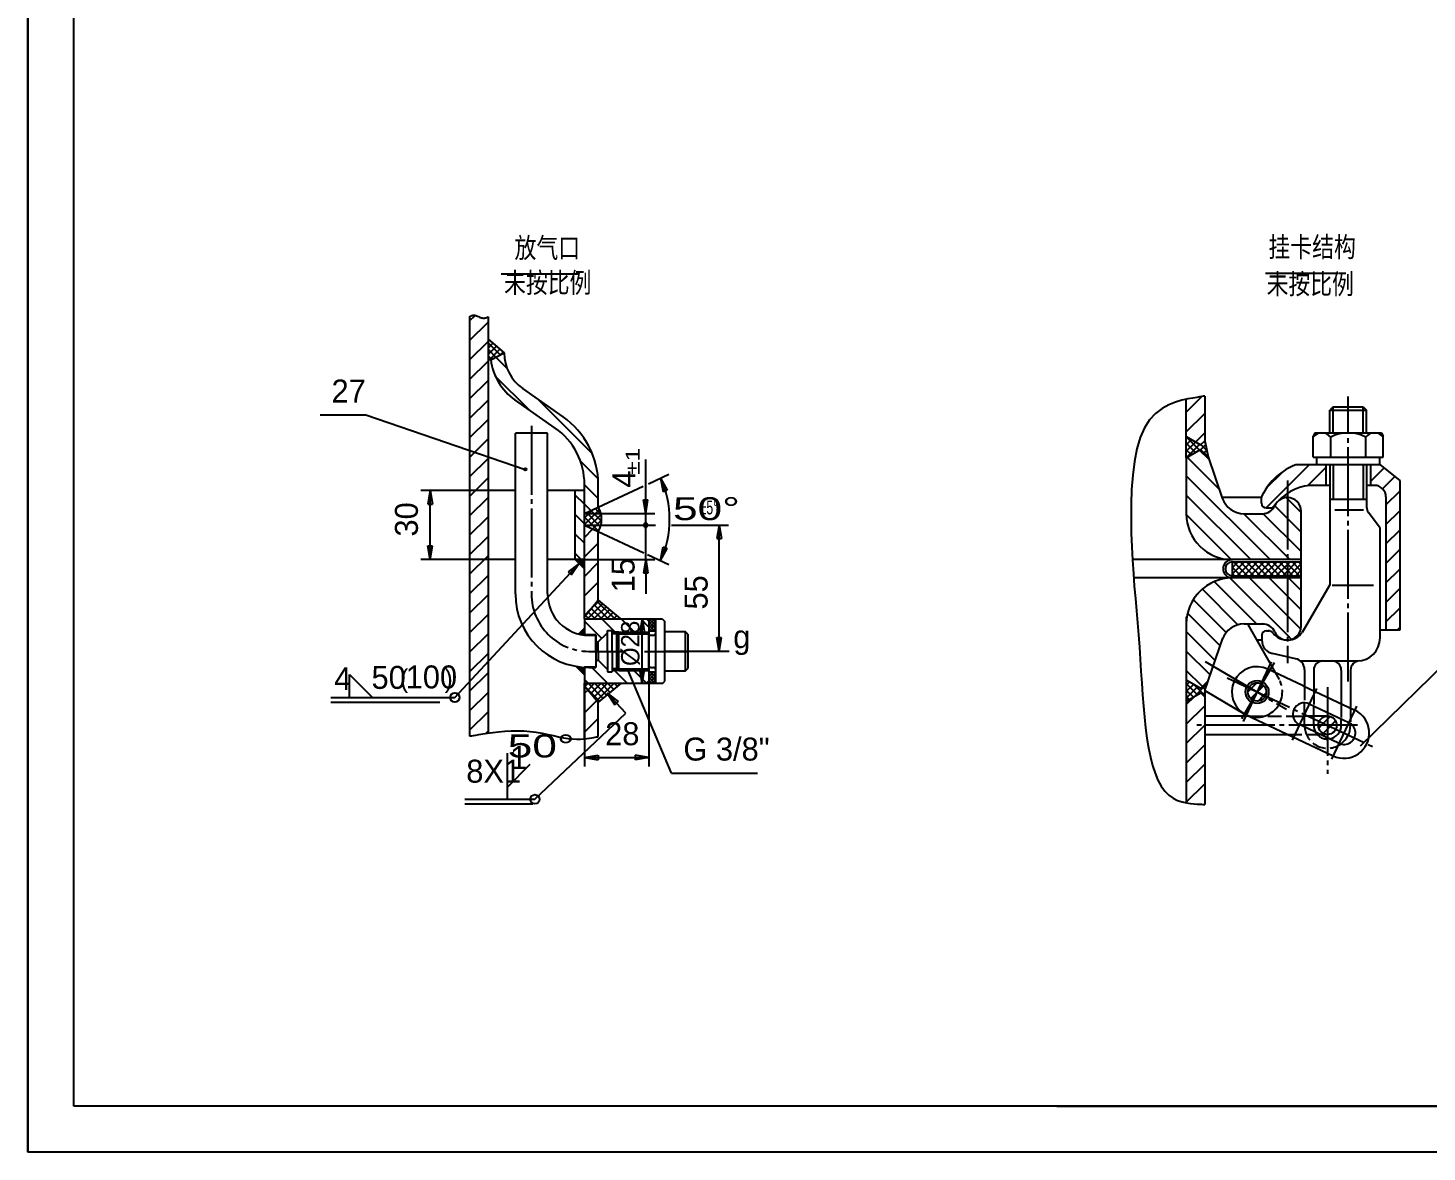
# Model space of a CAD drawing. Extents: x 604 to 1218, y -216 to 625.
# Drawn here: x 604.3 to 908.8, y -216.1 to 28.6 of the extents above; entities that cross this region are included whole.
import ezdxf

# ---------------------------------------------------------------- set-up
doc = ezdxf.new("R2010")
doc.units = 0
for name, pattern in [('BORDER', [17, 12, -1, 1, -1, 1, -1]), ('DASHDOT', [18, 15, -1, 1, -1]), ('DASHED', [4, 3, -1])]:
    doc.linetypes.add(name, pattern=pattern)
doc.layers.get('0').update_dxf_attribs({"color": 8, "linetype": 'CONTINUOUS'})
for name, color, linetype in [('1', 8, 'CONTINUOUS'), ('2', 94, 'DASHDOT'), ('3', 8, 'CONTINUOUS'), ('4', 2, 'DASHED'), ('5', 214, 'CONTINUOUS'), ('6', 8, 'BORDER'), ('8', 94, 'CONTINUOUS')]:
    doc.layers.add(name, color=color, linetype=linetype)
doc.styles.add('STYLE1', font='cadt_en.shx', dxfattribs={"width": 0.650136, "bigfont": 'cadt_hz.shx'})
doc.styles.add('STYLE32', font='cadt_en.shx', dxfattribs={"width": 1.323403, "bigfont": 'cadt_hz.shx'})
doc.styles.add('STYLE33', font='cadt_en.shx', dxfattribs={"width": 1.439846, "bigfont": 'cadt_hz.shx'})
doc.styles.add('STYLE34', font='cadt_en.shx', dxfattribs={"width": 1.439846, "bigfont": 'cadt_hz.shx'})
doc.styles.add('STYLE35', font='cadt_en.shx', dxfattribs={"width": 0.6605, "bigfont": 'cadt_hz.shx'})
doc.styles.add('STYLE36', font='cadt_en.shx', dxfattribs={"width": 0.974868, "bigfont": 'cadt_hz.shx'})

# ---------------------------------------------------------------- blocks, each defined once
blk = doc.blocks.new('*U96')
for p, q in [((700.43, -34.22), (700.44, -34.21)), ((700.43, -34.22), (700.43, -34.22, 1)), ((700.43, -34.22), (700.43, -34.22)), ((700.44, -34.21), (700.45, -34.21)), ((700.45, -34.21), (700.47, -34.2)), ((700.47, -34.2), (700.5, -34.18)), ((700.5, -34.18), (700.54, -34.16)), ((700.54, -34.16), (700.59, -34.13)), ((700.59, -34.13), (700.66, -34.09)), ((700.66, -34.09), (700.75, -34.05)), ((700.75, -34.05), (700.85, -34.01)), ((700.85, -34.01), (700.96, -33.97)), ((700.96, -33.97), (701.09, -33.94)), ((701.09, -33.94), (701.24, -33.92)), ((701.24, -33.92), (701.39, -33.92)), ((701.39, -33.92), (701.56, -33.95)), ((701.56, -33.95), (701.75, -34)), ((701.75, -34), (701.94, -34.06)), ((701.94, -34.06), (702.14, -34.14)), ((702.14, -34.14), (702.35, -34.23)), ((702.35, -34.23), (702.56, -34.32)), ((702.56, -34.32), (702.76, -34.4)), ((702.76, -34.4), (702.97, -34.47)), ((702.97, -34.47), (703.16, -34.52)), ((703.16, -34.52), (703.34, -34.54)), ((703.34, -34.54), (703.51, -34.55)), ((703.51, -34.55), (703.67, -34.54)), ((703.67, -34.54), (703.81, -34.51)), ((703.81, -34.51), (703.94, -34.48)), ((703.94, -34.48), (704.06, -34.44)), ((704.06, -34.44), (704.16, -34.4)), ((704.16, -34.4), (704.24, -34.36)), ((704.24, -34.36), (704.3, -34.34)), ((704.3, -34.34), (704.35, -34.32)), ((704.35, -34.32), (704.38, -34.3)), ((704.38, -34.3), (704.41, -34.29)), ((704.41, -34.29), (704.42, -34.28)), ((704.42, -34.28), (704.43, -34.28)), ((704.43, -34.28), (704.43, -34.28))]:
    blk.add_line(p, q)
blk = doc.blocks.new('*U97')
at = {"layer": '5'}
for p, q in [((724.48, -103.41), (724.27, -103.2, 1)), ((724.28, -103.36), (725.43, -102.22)), ((724.91, -103.49), (724.45, -103.02)), ((724.57, -103.43), (725.43, -102.57)), ((725.33, -103.55), (724.62, -102.84)), ((725.43, -103.3), (724.8, -102.67)), ((724.87, -103.48), (725.43, -102.92)), ((725.43, -102.94), (724.98, -102.49)), ((725.43, -102.59), (725.15, -102.31)), ((725.18, -103.53), (725.43, -103.28)), ((725.43, -102.24), (725.33, -102.14))]:
    blk.add_line(p, q, dxfattribs=at)
blk = doc.blocks.new('*U98')
at = {"layer": '5'}
for p, q in [((723.63, -110.38), (723.64, -110.37)), ((725.43, -112.14), (723.67, -110.38, 1)), ((723.81, -110.56), (723.94, -110.42)), ((723.98, -110.73), (724.25, -110.47)), ((725.43, -111.78), (724.09, -110.44)), ((724.16, -110.91), (724.57, -110.51)), ((724.34, -111.09), (724.89, -110.54)), ((725.43, -111.43), (724.5, -110.5)), ((724.51, -111.26), (725.21, -110.57)), ((724.69, -111.44), (725.43, -110.7)), ((724.87, -111.62), (725.43, -111.06)), ((725.43, -111.08), (724.89, -110.54)), ((725.04, -111.79), (725.43, -111.41)), ((725.22, -111.97), (725.43, -111.76)), ((725.43, -110.72), (725.28, -110.57)), ((725.4, -112.15), (725.43, -112.12))]:
    blk.add_line(p, q, dxfattribs=at)
blk = doc.blocks.new('*U99')
at = {"layer": '5'}
for p, q in [((739.43, -100.56), (739.88, -100.11)), ((739.43, -101.27), (740.59, -100.11)), ((739.43, -101.98), (740.93, -100.48)), ((740.93, -101.5), (739.53, -100.11)), ((740.93, -100.8), (740.24, -100.11)), ((740.93, -102.21), (739.43, -100.71)), ((740.62, -102.61), (739.43, -101.42)), ((739.91, -102.61), (739.43, -102.12, 1)), ((739.5, -102.61), (740.93, -101.18)), ((740.21, -102.61), (740.93, -101.89)), ((740.92, -102.61), (740.93, -102.6))]:
    blk.add_line(p, q, dxfattribs=at)
blk = doc.blocks.new('*U100')
at = {"layer": '5'}
for p, q in [((739.43, -111.88), (739.7, -111.61)), ((739.43, -112.58), (740.4, -111.61)), ((739.43, -113.29), (740.93, -111.79)), ((740.93, -113.52), (739.43, -112.02)), ((739.43, -114), (740.93, -112.5)), ((740.93, -112.82), (739.72, -111.61)), ((740.93, -112.11), (740.43, -111.61)), ((740.81, -114.11), (739.43, -112.73)), ((740.1, -114.11), (739.43, -113.44, 1)), ((740.02, -114.11), (740.93, -113.2)), ((740.73, -114.11), (740.93, -113.91))]:
    blk.add_line(p, q, dxfattribs=at)
blk = doc.blocks.new('*U101')
for p, q in [((704.32, -124.92), (705.47, -124.76)), ((705.47, -124.76), (706.73, -124.61)), ((706.73, -124.61), (708.06, -124.49)), ((708.06, -124.49), (709.44, -124.41)), ((709.44, -124.41), (710.84, -124.39)), ((710.84, -124.39), (712.24, -124.43)), ((712.24, -124.43), (713.61, -124.54)), ((713.61, -124.54), (714.93, -124.72)), ((714.93, -124.72), (716.22, -124.94)), ((700.43, -125.54), (700.46, -125.53)), ((700.43, -125.54), (700.43, -125.54, 1)), ((700.46, -125.53), (700.54, -125.52)), ((700.54, -125.52), (700.68, -125.5)), ((700.68, -125.5), (700.92, -125.46)), ((700.92, -125.46), (701.29, -125.4)), ((701.29, -125.4), (701.79, -125.32)), ((701.79, -125.32), (702.46, -125.21)), ((702.46, -125.21), (703.31, -125.07)), ((703.31, -125.07), (704.32, -124.92)), ((716.22, -124.94), (717.46, -125.19)), ((717.46, -125.19), (718.65, -125.45)), ((718.65, -125.45), (719.79, -125.69)), ((719.79, -125.69), (720.87, -125.9)), ((720.87, -125.9), (721.89, -126.06)), ((721.89, -126.06), (722.85, -126.16)), ((722.85, -126.16), (723.74, -126.2)), ((723.74, -126.2), (724.55, -126.2)), ((724.55, -126.2), (725.3, -126.15)), ((725.3, -126.15), (725.96, -126.09)), ((725.96, -126.09), (726.55, -126.01)), ((726.55, -126.01), (727.05, -125.92)), ((727.05, -125.92), (727.46, -125.84)), ((727.46, -125.84), (727.78, -125.78)), ((727.78, -125.78), (728.02, -125.73)), ((728.02, -125.73), (728.2, -125.7)), ((728.2, -125.7), (728.31, -125.68)), ((728.31, -125.68), (728.38, -125.66)), ((728.38, -125.66), (728.43, -125.65)), ((728.42, -125.66), (728.43, -125.65))]:
    blk.add_line(p, q)
blk = doc.blocks.new('*U102')
at = {"layer": '5'}
for p, q in [((704.43, -39.66), (704.73, -39.36)), ((707.05, -42.56), (704.43, -39.94)), ((704.43, -41.07), (705.49, -40.01)), ((704.43, -42.49), (706.25, -40.67)), ((706.12, -43.04), (704.43, -41.35)), ((704.72, -43.61), (707.01, -41.32)), ((707.32, -42.42), (707.77, -41.97)), ((705.19, -43.52), (704.43, -42.76, 1))]:
    blk.add_line(p, q, dxfattribs=at)
blk = doc.blocks.new('*U103')
at = {"layer": '5'}
for p, q in [((726.07, -100.04), (729.36, -96.75)), ((726.83, -97.87), (728.6, -96.1)), ((727.49, -100.04), (730.13, -97.39)), ((730.59, -100.04), (727.56, -97)), ((732, -100.04), (728.2, -96.23)), ((726.35, -100.04), (725.62, -99.31, 1)), ((727.76, -100.04), (726.26, -98.54)), ((729.17, -100.04), (726.91, -97.77)), ((728.9, -100.04), (730.9, -98.04)), ((730.32, -100.04), (731.67, -98.68)), ((731.73, -100.04), (732.44, -99.33)), ((733.15, -100.04), (733.21, -99.97))]:
    blk.add_line(p, q, dxfattribs=at)
blk = doc.blocks.new('*U104')
at = {"layer": '5'}
for p, q in [((728.74, -117.99), (725.43, -114.68, 1)), ((725.49, -114.76), (726.22, -114.04)), ((726.14, -115.53), (727.63, -114.04)), ((729.51, -117.35), (726.2, -114.04)), ((726.79, -116.3), (729.05, -114.04)), ((727.43, -117.07), (730.46, -114.04)), ((730.28, -116.7), (727.62, -114.04)), ((728.08, -117.83), (731.87, -114.04)), ((731.05, -116.06), (729.03, -114.04)), ((731.82, -115.41), (730.45, -114.04)), ((732.59, -114.76), (731.86, -114.04)), ((732.41, -114.92), (733.29, -114.04)), ((733.36, -114.12), (733.28, -114.04))]:
    blk.add_line(p, q, dxfattribs=at)
blk = doc.blocks.new('*U105')
at = {"layer": '5'}
for p, q in [((723.44, -87.12), (723.45, -87.11)), ((724.15, -87.82), (724.86, -87.11)), ((725.43, -87.81), (724.73, -87.11, 1)), ((724.85, -88.53), (725.43, -87.95))]:
    blk.add_line(p, q, dxfattribs=at)
blk = doc.blocks.new('*U106')
at = {"layer": '5'}
for p, q in [((700.43, -35.17), (701.64, -33.97, 1)), ((700.43, -39.42), (704.43, -35.42)), ((700.43, -43.66), (704.43, -39.66)), ((700.43, -47.9), (704.43, -43.9)), ((700.43, -52.14), (704.43, -48.14)), ((700.43, -56.39), (704.43, -52.39)), ((700.43, -60.63), (704.43, -56.63)), ((700.43, -64.87), (704.43, -60.87)), ((700.43, -69.11), (704.43, -65.11)), ((700.43, -73.36), (704.43, -69.36)), ((700.43, -77.6), (704.43, -73.6)), ((700.43, -81.84), (704.43, -77.84)), ((700.43, -86.08), (704.43, -82.08)), ((700.43, -90.33), (704.43, -86.33)), ((700.43, -94.57), (704.43, -90.57)), ((700.43, -98.81), (704.43, -94.81)), ((700.43, -103.05), (704.43, -99.05)), ((700.43, -107.3), (704.43, -103.3)), ((700.43, -111.54), (704.43, -107.54)), ((700.43, -115.78), (704.43, -111.78)), ((700.43, -120.03), (704.43, -116.03)), ((700.43, -124.27), (704.43, -120.27)), ((703.97, -124.97), (704.43, -124.51))]:
    blk.add_line(p, q, dxfattribs=at)
blk = doc.blocks.new('*U107')
at = {"layer": '5'}
for p, q in [((725.43, -82.3), (727.26, -80.46, 1)), ((725.43, -86.54), (728.43, -83.54)), ((725.43, -90.78), (728.43, -87.78)), ((725.43, -95.03), (728.43, -92.03)), ((725.43, -99.27), (726.83, -97.87))]:
    blk.add_line(p, q, dxfattribs=at)
blk = doc.blocks.new('*U108')
at = {"layer": '5'}
for p, q in [((725.43, -116.24), (726.14, -115.53, 1)), ((725.43, -120.48), (728.08, -117.83)), ((725.43, -124.72), (728.43, -121.72))]:
    blk.add_line(p, q, dxfattribs=at)
blk = doc.blocks.new('*U109')
at = {"layer": '5'}
for p, q in [((708.54, -45.46), (706.12, -43.04, 1)), ((713.35, -54.51), (705.99, -47.16)), ((727.12, -64.04), (715.28, -52.2)), ((728.39, -69.55), (724.55, -65.71)), ((728.43, -73.83), (725.43, -70.83)), ((726.81, -76.46), (725.43, -75.08))]:
    blk.add_line(p, q, dxfattribs=at)
blk = doc.blocks.new('*U110')
at = {"layer": '5'}
for p, q in [((725.43, -75.08), (723.43, -73.08, 1)), ((725.43, -79.32), (723.43, -77.32)), ((725.43, -83.56), (723.43, -81.56)), ((724.73, -87.11), (723.43, -85.81))]:
    blk.add_line(p, q, dxfattribs=at)
blk = doc.blocks.new('*U111')
at = {"layer": '5'}
for p, q in [((729.17, -100.04), (732.45, -103.31)), ((736.34, -102.96), (733.42, -100.04)), ((739.43, -101.81), (737.66, -100.04, 1)), ((729.18, -104.28), (725.43, -100.53))]:
    blk.add_line(p, q, dxfattribs=at)
blk = doc.blocks.new('*U112')
at = {"layer": '5'}
for p, q in [((730.45, -114.04), (727.02, -110.61)), ((734.69, -114.04), (731.56, -110.91)), ((738.93, -114.03), (736.15, -111.26, 1)), ((726.2, -114.04), (725.43, -113.26))]:
    blk.add_line(p, q, dxfattribs=at)
blk = doc.blocks.new('*U113')
at = {"layer": '5'}
for p, q in [((738.75, -77.11), (738.75, -65.36)), ((738.75, -77.11), (738.26, -74.15)), ((738.26, -74.15), (739.25, -74.15)), ((738.75, -77.11), (739.25, -74.15)), ((725.43, -77.11), (740.75, -77.11)), ((738.5, -79.18), (738.25, -79.61)), ((739, -79.18), (738.5, -79.18)), ((738.75, -87.11), (738.75, -77.11, 1)), ((739.25, -79.61), (739, -79.18)), ((725.43, -79.61), (740.75, -79.61)), ((738.25, -79.61), (738.5, -80.04)), ((738.5, -80.04), (739, -80.04)), ((739, -80.04), (739.25, -79.61)), ((725.43, -87.11), (740.75, -87.11)), ((738.75, -87.11), (738.26, -90.07)), ((738.75, -87.11), (738.75, -94.61)), ((738.75, -87.11), (739.25, -90.07)), ((739.25, -90.07), (738.26, -90.07))]:
    blk.add_line(p, q, dxfattribs=at)
blk = doc.blocks.new('*U114')
at = {"layer": '5'}
for p, q in [((704.43, -72.11), (689.83, -72.11)), ((691.83, -72.11), (691.34, -75.07)), ((691.83, -87.11), (691.83, -72.11)), ((691.83, -72.11), (692.32, -75.07)), ((691.34, -75.07), (692.32, -75.07)), ((691.83, -87.11), (691.34, -84.15)), ((691.34, -84.15), (692.32, -84.15)), ((691.83, -87.11), (692.32, -84.15)), ((704.43, -87.11), (689.83, -87.11, 1))]:
    blk.add_line(p, q, dxfattribs=at)
blk = doc.blocks.new('*U115')
at = {"layer": '5'}
for p, q in [((739.43, -107.11), (739.43, -132.2)), ((725.43, -114.04), (725.43, -132.2, 1)), ((725.43, -130.2), (728.39, -129.71)), ((725.43, -130.2), (739.43, -130.2)), ((725.43, -130.2), (728.39, -130.69)), ((728.39, -129.71), (728.39, -130.69)), ((739.43, -130.2), (736.47, -129.71)), ((736.47, -129.71), (736.47, -130.69)), ((739.43, -130.2), (736.47, -130.69))]:
    blk.add_line(p, q, dxfattribs=at)
blk = doc.blocks.new('*U116')
at = {"layer": '5'}
for p, q in [((725.43, -100.04), (739.97, -100.04)), ((737.97, -100.04), (737.48, -103)), ((737.97, -114.04), (737.97, -100.04)), ((737.97, -100.04), (738.46, -103)), ((737.48, -103), (738.46, -103)), ((737.97, -114.04), (737.48, -111.08)), ((737.48, -111.08), (738.46, -111.08)), ((737.97, -114.04), (738.46, -111.08)), ((725.43, -114.04), (739.97, -114.04, 1)), ((708.63, -139.3), (708.63, -129.3))]:
    blk.add_line(p, q, dxfattribs=at)
blk = doc.blocks.new('*U117')
at = {"layer": '5'}
for p, q in [((734.45, -120.57), (730.36, -116.24)), ((730.36, -116.24), (732.75, -118.05)), ((730.36, -116.24), (732.03, -118.73)), ((732.75, -118.05), (732.03, -118.73)), ((714.63, -139.3), (734.45, -120.57, 1))]:
    blk.add_line(p, q, dxfattribs=at)
blk = doc.blocks.new('*U118')
at = {"layer": '5'}
for p, q in [((727.78, -76.01), (729.03, -77.27)), ((725.43, -79.47), (728.69, -76.21)), ((725.43, -78.05), (727.2, -76.28)), ((725.43, -77.91), (728.47, -80.94)), ((725.85, -76.91), (728.9, -79.96)), ((726.3, -80.01), (729.03, -77.28)), ((726.81, -76.46), (729.13, -78.78)), ((727.26, -80.46), (729.14, -78.58)), ((725.97, -79.86), (725.43, -79.32)), ((699.35, -139.3), (714.63, -139.3, 1))]:
    blk.add_line(p, q, dxfattribs=at)
blk = doc.blocks.new('*U119')
at = {"layer": '5'}
for p, q in [((697.2, -117.14), (724.28, -87.96, 1)), ((724.28, -87.96), (721.9, -89.79)), ((724.28, -87.96), (722.63, -90.46)), ((721.9, -89.79), (722.63, -90.46))]:
    blk.add_line(p, q, dxfattribs=at)
blk = doc.blocks.new('*U120')
at = {"layer": '8'}
for p, q in [((723.46, -87.14), (723.5, -87.11, 1)), ((723.6, -87.28), (723.78, -87.11)), ((723.65, -87.11), (725.43, -88.89)), ((723.75, -87.42), (724.06, -87.11)), ((723.89, -87.57), (724.34, -87.11)), ((723.93, -87.11), (725.43, -88.6)), ((724.03, -87.71), (724.63, -87.11)), ((724.17, -87.85), (724.91, -87.11)), ((724.22, -87.11), (725.43, -88.32)), ((724.31, -87.99), (725.19, -87.11)), ((724.45, -88.13), (725.43, -87.15)), ((725.43, -88.04), (724.5, -87.11)), ((724.59, -88.27), (725.43, -87.44)), ((724.74, -88.41), (725.43, -87.72)), ((725.43, -87.76), (724.82, -87.15)), ((724.88, -88.56), (725.43, -88)), ((725.02, -88.7), (725.43, -88.29)), ((725.43, -87.47), (725.06, -87.11)), ((725.43, -87.19), (725.35, -87.11)), ((725.16, -88.84), (725.43, -88.57)), ((725.3, -88.98), (725.43, -88.85))]:
    blk.add_line(p, q, dxfattribs=at)

msp = doc.modelspace()

# ---------------------------------------------------------------- linework, layer by layer
at = {"color": 7}
for p, q in [((604.27989, -216.09659), (604.27989, 624.90341)), ((604.27989, 624.90341), (604.27989, -216.09659, 1)), ((604.27989, -216.09659), (604.27989, 624.90341)), ((707.25885, -24.9251), (724.15612, -24.9251, 1)), ((889.48166, -24.82294), (873.70224, -24.82294, 1)), ((859.34162, -51.70404), (858.69929, -51.8109)), ((859.80187, -51.62747), (859.34162, -51.70404)), ((860.1104, -51.57615), (859.80187, -51.62747)), ((860.29753, -51.54502), (860.1104, -51.57615)), ((860.39363, -51.52903), (860.29753, -51.54502)), ((860.42903, -51.52314), (860.39363, -51.52903)), ((860.43409, -51.5223), (860.42903, -51.52314)), ((851.17793, -54.21564), (849.76226, -55.29089)), ((852.64444, -53.40877), (851.17793, -54.21564)), ((854.10309, -52.82467), (852.64444, -53.40877)), ((855.49513, -52.41776), (854.10309, -52.82467)), ((856.76186, -52.14243), (855.49513, -52.41776)), ((857.84454, -51.95309), (856.76186, -52.14243)), ((858.69929, -51.8109), (857.84454, -51.95309)), ((888.42744, -59.50986), (888.42744, -53.87005)), ((894.92744, -59.50986), (894.92744, -53.87005)), ((848.45617, -56.68013), (847.31837, -58.42894)), ((849.76226, -55.29089), (848.45617, -56.68013)), ((846.39419, -60.56437), (845.67529, -63.03929)), ((847.31837, -58.42894), (846.39419, -60.56437)), ((845.67529, -63.03929), (845.13991, -65.78798)), ((845.13991, -65.78798), (844.7663, -68.74476)), ((888.42744, -66.47055), (888.42744, -74.03181)), ((894.92744, -66.47055), (894.92744, -74.03181)), ((844.7663, -68.74476), (844.53272, -71.84392)), ((844.53272, -71.84392), (844.41742, -75.01977)), ((844.41742, -75.01977), (844.39864, -78.20661)), ((844.39864, -78.20661), (844.45465, -81.33875)), ((844.45465, -81.33875), (844.5657, -84.36412)), ((844.5657, -84.36412), (844.72014, -87.28524)), ((844.72014, -87.28524), (844.90834, -90.11826)), ((844.90834, -90.11826), (845.12065, -92.87932)), ((845.12065, -92.87932), (845.34743, -95.58457)), ((845.34743, -95.58457), (845.57906, -98.25016)), ((845.57906, -98.25016), (845.80588, -100.89225)), ((732.92912, -102.95816), (731.42912, -102.95816)), ((732.57912, -103.30816), (739.42912, -103.30816)), ((845.80588, -100.89225), (846.01827, -103.52698)), ((846.01827, -103.52698), (846.20958, -106.16561)), ((846.20958, -106.16561), (846.38519, -108.79984)), ((846.38519, -108.79984), (846.55347, -111.41647)), ((732.92912, -111.25816), (731.42912, -111.25816)), ((732.57912, -110.90816), (739.42912, -110.90816)), ((846.55347, -111.41647), (846.72279, -114.00232)), ((846.72279, -114.00232), (846.90152, -116.5442)), ((846.90152, -116.5442), (847.09805, -119.0289)), ((847.09805, -119.0289), (847.32073, -121.44325)), ((847.32073, -121.44325), (847.57795, -123.77404)), ((847.57795, -123.77404), (847.87778, -126.0075)), ((847.87778, -126.0075), (848.22713, -128.12751)), ((848.22713, -128.12751), (848.63261, -130.11737)), ((848.63261, -130.11737), (849.10084, -131.96038)), ((849.10084, -131.96038), (849.63842, -133.63984)), ((849.63842, -133.63984), (850.25196, -135.13903)), ((850.25196, -135.13903), (850.94808, -136.44126)), ((850.94808, -136.44126), (851.7334, -137.52982)), ((851.7334, -137.52982), (852.60825, -138.39546)), ((852.60825, -138.39546), (853.54794, -139.05867)), ((853.54794, -139.05867), (854.52151, -139.5474)), ((854.52151, -139.5474), (855.49798, -139.88958)), ((855.49798, -139.88958), (856.4464, -140.11315)), ((856.4464, -140.11315), (857.33579, -140.24607)), ((857.33579, -140.24607), (858.1352, -140.31627)), ((858.1352, -140.31627), (858.81366, -140.35169)), ((858.81366, -140.35169), (859.34853, -140.37576)), ((859.34853, -140.37576), (859.75047, -140.39385)), ((859.75047, -140.39385), (860.03848, -140.40681)), ((860.03848, -140.40681), (860.23154, -140.4155)), ((860.23154, -140.4155), (860.34864, -140.42077)), ((860.34864, -140.42077), (860.43409, -140.42461)), ((860.40877, -140.42347), (860.43092, -140.42447)), ((828.27989, -206.09659), (1008.27989, -206.09659)), ((1198.27989, -216.09659), (604.27989, -216.09659))]:
    msp.add_line(p, q, dxfattribs=at)
at = {"layer": '1', "color": 7}
for p, q in [((614.27989, -206.09659), (614.27989, 599.90341)), ((700.42912, -34.21885), (700.42912, -125.53716)), ((704.42912, -34.27941), (704.42912, -124.90205)), ((704.42912, -39.10816), (707.92912, -42.10816)), ((705.01945, -43.60816), (707.92912, -42.10816, 6.28319)), ((705.01945, -43.60816), (704.42912, -43.60816, 6.28319)), ((720.7535, -56.03327), (711.98015, -49.89011)), ((860.43409, -51.5223), (860.43409, -61.24486, 6.28319)), ((719.03277, -58.49073), (710.25942, -52.34756, 6.28319)), ((856.43409, -64.9433), (856.43409, -52.21368)), ((888.42744, -53.87005), (887.67744, -54.62005)), ((887.67744, -59.50986), (887.67744, -54.62005)), ((887.67744, -54.62005), (895.67744, -54.62005)), ((888.42744, -53.87005), (894.92744, -53.87005, 6.28319)), ((894.92744, -53.87005), (895.67744, -54.62005)), ((895.67744, -59.50986), (895.67744, -54.62005)), ((667.86286, -55.59659), (677.86286, -55.59659)), ((710.37476, -94.60816), (710.37476, -59.60816, 6.28319)), ((717.37476, -59.60816), (710.37476, -59.60816)), ((717.37476, -94.60816), (717.37476, -59.60816)), ((856.43409, -60.3245), (859.55347, -62.12547)), ((884.40619, -59.50986), (884.05619, -60.25986, 6.28319)), ((884.05619, -64.84319), (884.05619, -60.25986)), ((884.40619, -59.50986), (898.94869, -59.50986)), ((887.86682, -64.84319), (887.86682, -60.50986)), ((895.48807, -64.84319), (895.48807, -60.50986, 6.28319)), ((898.94869, -59.50986), (899.29869, -60.25986)), ((899.29869, -64.84319), (899.29869, -60.25986)), ((856.43409, -64.9433), (859.55347, -63.14232, 6.28319)), ((859.55347, -62.12547), (860.43409, -61.24486)), ((859.55347, -63.14232), (861.16516, -64.75401)), ((860.43409, -61.24486), (861.16516, -64.75401)), ((856.43409, -64.9433), (856.43409, -77.1339)), ((861.16516, -64.75401), (864.272, -73.76385)), ((898.67161, -66.47055), (880.26388, -66.47055)), ((884.05619, -64.84319), (899.29869, -64.84319)), ((884.76388, -64.84319), (884.76388, -66.47055)), ((886.80938, -66.47055), (886.80938, -70.97055)), ((887.67744, -66.47055), (887.67744, -92.61847, 6.28319)), ((895.67744, -66.47055), (895.67744, -75.66684, 6.28319)), ((896.54551, -66.47055), (896.54551, -70.97055)), ((898.55789, -66.47055), (898.55789, -64.84319)), ((898.67161, -66.47055), (902.89545, -69.87426)), ((902.89545, -69.87426), (902.89545, -102.51675)), ((710.37476, -72.10816), (704.42912, -72.10816)), ((725.42912, -72.10816), (717.37476, -72.10816)), ((723.42912, -87.10816), (723.42912, -72.10816)), ((725.42912, -77.10816), (725.42912, -70.77801)), ((728.42912, -75.70924), (728.42912, -70.77801)), ((887.67744, -70.97055), (883.32987, -70.97055)), ((897.39545, -70.97055), (895.67744, -70.97055)), ((725.42912, -77.10816), (728.42912, -75.70924)), ((872.83147, -73.6339), (864.22719, -73.6339)), ((872.83147, -74.87134), (872.83147, -73.63258, 6.28319)), ((873.83147, -75.87134), (874.72308, -75.87134, 6.28319)), ((878.43409, -73.6339), (877.21759, -73.6339)), ((895.67744, -74.03181), (887.67744, -74.03181)), ((899.89545, -73.47055), (899.89545, -102.51675, 6.28319)), ((725.42912, -100.03633), (725.42912, -77.10816)), ((868.99887, -77.1339), (873.48279, -77.1339)), ((881.43409, -87.1339), (881.43409, -76.6339, 6.28319)), ((894.97676, -76.35153), (888.75231, -76.35153)), ((898.61346, -80.26455), (896.07467, -76.86314)), ((725.42912, -79.60816), (728.42912, -81.00708)), ((728.42912, -95.96107), (728.42912, -81.00708)), ((881.43409, -101.6339), (881.43409, -81.86803)), ((898.61346, -104.19318), (898.61346, -80.26455, 6.28319)), ((710.37476, -87.10816), (704.42912, -87.10816, 6.28319)), ((725.42912, -87.10816), (717.37476, -87.10816)), ((723.42912, -87.10816), (725.42912, -89.10816)), ((881.43409, -87.1339), (844.71214, -87.1339)), ((866.43409, -87.6339), (881.43409, -87.6339, 6.28319)), ((866.43409, -87.6339), (866.43409, -90.6339)), ((881.43409, -91.1339), (844.98643, -91.1339)), ((866.43409, -90.6339), (881.43409, -90.6339)), ((858.68242, -94.81633), (860.11652, -93.38223, 6.28319)), ((887.67744, -92.61847), (881.68248, -102.96798)), ((888.19905, -92.66419), (897.21255, -92.66419)), ((725.42912, -99.53633), (728.42912, -95.96107)), ((728.42912, -95.96107), (733.28583, -100.03633)), ((725.42912, -100.03633), (725.42912, -103.55834)), ((725.42912, -100.03633), (738.92912, -100.03633)), ((739.42912, -100.53633), (738.92912, -100.03633)), ((742.42912, -100.10816), (739.42912, -100.10816)), ((739.42912, -100.10816), (739.42912, -114.10816)), ((740.92912, -114.10816), (740.92912, -100.10816, 6.28319)), ((742.42912, -100.10816), (742.92912, -100.60816)), ((856.43409, -99.61738), (856.43409, -113.3245)), ((725.42912, -102.03633), (724.13933, -103.32612)), ((725.42912, -103.53633), (727.92912, -103.53633)), ((727.88837, -103.53633), (725.42912, -103.53633)), ((727.92912, -107.03633), (727.92912, -103.53633)), ((728.42912, -105.03633), (730.42912, -103.03633)), ((730.42912, -102.53633), (731.42912, -102.53633)), ((730.42912, -107.03633), (730.42912, -102.53633)), ((731.42912, -107.03633), (731.42912, -102.53633)), ((732.57912, -103.30816), (731.42912, -103.30816)), ((732.42912, -103.45816), (732.92912, -102.95816)), ((732.42912, -103.45816), (732.42912, -110.75816)), ((732.92912, -102.95816), (739.42912, -102.95816)), ((732.92912, -111.25816), (732.92912, -102.95816)), ((739.42912, -102.60816), (740.92912, -102.60816)), ((739.42912, -103.10816), (739.42912, -102.95816, 6.28319)), ((739.42912, -111.25816), (739.42912, -102.95816)), ((740.92912, -103.10816), (740.92912, -102.95816)), ((742.92912, -113.60816), (742.92912, -100.60816)), ((747.42912, -102.85816), (742.92912, -102.85816)), ((747.42912, -111.35816), (747.42912, -102.85816)), ((747.92912, -103.35816), (747.42912, -102.85816, 1)), ((747.92912, -103.35816), (747.92912, -110.85816)), ((868.99887, -101.1339), (873.48279, -101.1339)), ((869.79383, -101.22609), (876.62211, -113.21678)), ((873.87776, -102.61285), (874.37776, -102.61285)), ((881.68533, -102.96401), (881.68248, -102.96798)), ((902.89545, -102.51675), (898.61346, -102.51675, 6.28319)), ((726.37476, -103.60816), (727.87476, -103.60816)), ((727.87476, -103.60816), (727.87476, -110.60816)), ((727.92912, -105.03633), (728.42912, -105.03633)), ((728.42912, -107.03633), (728.42912, -105.03633)), ((739.92912, -103.60816), (740.42912, -103.60816, 6.28319)), ((860.43409, -115.6339), (864.36796, -104.22567)), ((872.87776, -104.6339), (871.73446, -104.6339)), ((872.87776, -103.61285), (872.87776, -104.67109, 6.28319)), ((727.92912, -107.03633), (727.92912, -110.53633)), ((727.92912, -109.03633), (728.42912, -109.03633)), ((728.42912, -107.03633), (728.42912, -109.03633)), ((728.42912, -109.03633), (730.42912, -111.03633)), ((730.42912, -107.03633), (730.42912, -111.53633)), ((731.42912, -107.03633), (731.42912, -111.53633, 6.28319)), ((731.42912, -107.03633), (731.42912, -111.53633)), ((742.92912, -107.10816), (747.89139, -107.10816)), ((880.21717, -108.70301), (875.23009, -107.60035, 6.28319)), ((881.2408, -109.19318), (893.61346, -109.19318)), ((725.42912, -112.17999), (723.61802, -110.36888)), ((725.42912, -110.53633), (727.92912, -110.53633)), ((727.88837, -110.53633), (725.42912, -110.53633)), ((725.42912, -110.58019), (725.42912, -114.03633)), ((726.37476, -110.60816), (727.87476, -110.60816)), ((730.42912, -111.53633), (731.42912, -111.53633)), ((732.57912, -110.90816), (731.42912, -110.90816)), ((732.92912, -111.25816), (732.42912, -110.75816)), ((732.92912, -111.25816), (739.42912, -111.25816)), ((740.92912, -111.60816), (739.42912, -111.60816)), ((739.92912, -110.60816), (740.42912, -110.60816, 6.28319)), ((742.92912, -111.35816), (747.42912, -111.35816)), ((747.42912, -111.35816), (747.92912, -110.85816)), ((881.89256, -114.60394), (874.19239, -110.96562)), ((882.17744, -111.14405), (882.17744, -114.73854, 6.28319)), ((884.17744, -111.19318), (884.17744, -115.68354)), ((890.17744, -111.19318), (890.17744, -118.51853)), ((892.17744, -111.19318), (892.17744, -119.46352)), ((725.42912, -114.03633), (738.92912, -114.03633)), ((725.42912, -126.14042), (725.42912, -114.03633)), ((728.42912, -118.25525), (725.42912, -114.67999)), ((728.42912, -118.25525), (733.45703, -114.03633)), ((739.42912, -113.53633), (738.92912, -114.03633)), ((742.42912, -114.10816), (739.42912, -114.10816)), ((742.42912, -114.10816), (742.92912, -113.60816)), ((856.43409, -113.3245), (859.5744, -115.13756)), ((856.43409, -113.3245), (856.43409, -140.11025)), ((859.5744, -115.13756), (861.14779, -113.56417)), ((860.43409, -115.6339), (869.06452, -120.6852)), ((860.43409, -115.6339), (860.43409, -140.42461)), ((881.89256, -114.60394), (893.10418, -119.9014)), ((728.42912, -125.65333), (728.42912, -118.25525)), ((856.43409, -117.9433), (859.5744, -116.13024)), ((859.5744, -116.13024), (860.43409, -116.98993)), ((882.17744, -123.19318), (882.17744, -118.29645)), ((883.19101, -118.53548), (891.82255, -122.61386)), ((870.15837, -121.19318), (860.43409, -121.19318)), ((869.49308, -120.9113), (888.40487, -129.84708, 6.28319)), ((879.65476, -121.19318), (882.17744, -121.19318)), ((884.17744, -123.19318), (884.17744, -119.00156)), ((887.17744, -121.19318), (884.17744, -121.19318)), ((889.6865, -127.13462), (881.05496, -123.05624, 6.28319)), ((890.17744, -123.19318), (890.17744, -121.93487, 6.28319)), ((892.17744, -123.19318), (892.17744, -122.81869)), ((860.43409, -125.19318), (878.55529, -125.19318)), ((887.17744, -125.19318), (885.5776, -125.19318)), ((1188.27989, -206.09659), (614.27989, -206.09659))]:
    msp.add_line(p, q, dxfattribs=at)
for centre, radius in [((871.84274, -115.93846), 2.5), ((871.84274, -115.93846), 2.5), ((871.84274, -115.93846), 2), ((887.17744, -123.19318), 2)]:
    msp.add_circle(centre, radius, dxfattribs=at)
for centre, radius, start, end in [((717.42912, -42.10816), 9.5, 180, 235), ((717.42912, -42.10816), 12.5, 186.8921026, 235), ((710.42912, -70.77801), 18, 0, 55), ((710.42912, -70.77801), 15, 0, 55), ((885.96151, -61.82496), 2.31511, 34.6146661, 145.3853339), ((891.67744, -67.27028), 7.76043, 60.5915139, 119.4084861), ((897.39338, -61.82496), 2.31511, 34.6146661, 145.3853339), ((885.53081, -79.60739), 14.15335, 111.8472221, 152.5270692), ((873.83147, -73.59183), 1, 149.0834416, 182.4090826), ((884.53513, -82.08195), 11.17658, 96.190684, 143.6292289), ((897.39545, -73.47055), 2.5, 0, 90), ((723.90279, -78.35816), 5.24447, 329.6627656, 390.3372344), ((868.99887, -72.1339), 5, 199.025606, 270), ((885.37821, -79.90788), 14.1613, 153.6499875, 153.7021914), ((873.83147, -74.87134), 1, 180, 270), ((872.97973, -74.1339), 3, 270, 335.3756816), ((874.72308, -74.87134), 1, 270, 323.6888371), ((878.43409, -76.6339), 3, 83.3063586, 155.3756816), ((878.43409, -76.6339), 3, 0, 90), ((897.67744, -75.66684), 2, 180, 216.7373434), ((866.43409, -77.1339), 10, 180, 270), ((866.43409, -89.1339), 2, 90, 270), ((866.43409, -89.1339), 1.5, 90, 270), ((866.43409, -101.1339), 10, 90, 180), ((726.37476, -94.60816), 16, 180, 270), ((726.37476, -94.60816), 9, 180, 270), ((739.92912, -103.10816), 0.5, 180, 270), ((740.42912, -103.10816), 0.5, 270, 360), ((868.99887, -106.1339), 5, 90, 160.974394), ((873.87776, -103.61285), 1, 90, 180), ((872.97973, -104.1339), 3, 24.6243184, 90), ((874.17417, -104.11285), 1.5, 39.237484, 90), ((878.43409, -100.6339), 4, 219.3396327, 324.3714875), ((878.43409, -101.6339), 3, 204.6243184, 276.6936414), ((878.43409, -101.6339), 3, 270, 360), ((875.87776, -104.67109), 3, 180, 257.5322811), ((893.61346, -104.19318), 5, 270, 360), ((879.67744, -111.14405), 2.5, 0, 77.5322811), ((886.17744, -111.19318), 2, 90, 180), ((888.17744, -111.19318), 2, 0, 90), ((894.17744, -111.19318), 2, 90, 180), ((739.92912, -111.10816), 0.5, 90, 180), ((740.42912, -111.10816), 0.5, 0, 90), ((871.84274, -115.93846), 5.5, 64.7093631, 244.7093631), ((882.12298, -120.79586), 2.5, 64.7093631, 244.7093631), ((890.75453, -124.87424), 5.5, 244.7093631, 424.7093631), ((887.17744, -123.19318), 5, 180, 184.6005709), ((887.17744, -123.19318), 3, 180, 210.8688771), ((887.17744, -123.19318), 3, 278.5498492, 360), ((890.75453, -124.87424), 2.5, 244.7093631, 424.7093631), ((887.17744, -123.19318), 5, 305.244892, 360)]:
    msp.add_arc(centre, radius, start, end, dxfattribs=at)
at = {"layer": '2', "color": 7}
for p, q in [((891.67744, -113.67602), (891.67744, -51.65346, 1)), ((713.87476, -57.99656), (713.87476, -94.60816)), ((878.43409, -69.92999), (878.43409, -109.6857)), ((726.37476, -107.10816), (733.58153, -107.10816, 1)), ((738.49556, -107.10816), (747.7015, -107.10816)), ((860.55311, -109.33076), (878.22019, -119.67112)), ((875.55336, -109.59865), (868.42094, -121.78478)), ((874.93399, -109.39611), (868.79949, -122.37923)), ((865.30606, -112.84989), (897.24917, -127.94295, 6.28319)), ((884.77283, -115.18769), (879.44895, -126.45521)), ((887.17744, -114.879), (887.17744, -133.76505)), ((893.51551, -119.03087), (888.06782, -130.56043)), ((893.73333, -123.19318), (858.58098, -123.19318))]:
    msp.add_line(p, q, dxfattribs=at)
msp.add_arc((726.37476, -94.60816), 12.5, 180, 270, dxfattribs=at)
at = {"layer": '3', "color": 7}
for p, q in [((670.20011, -118.14232), (693.94912, -118.14232)), ((699.35104, -140.29642), (714.19508, -140.29642, 1))]:
    msp.add_line(p, q, dxfattribs=at)
at = {"layer": '4', "color": 7}
for p, q in [((882.17744, -114.73854), (882.17744, -118.29645, 6.28319)), ((884.17744, -115.68354), (884.17744, -119.00156)), ((890.17744, -118.51853), (890.17744, -121.83655)), ((870.15837, -121.19318), (879.65476, -121.19318)), ((884.17744, -121.19318), (882.17744, -121.19318)), ((892.17744, -119.46352), (892.17744, -122.81869)), ((878.55529, -125.19318), (885.5776, -125.19318))]:
    msp.add_line(p, q, dxfattribs=at)
for radius, start, end in [(5, 184.6005709, 305.244892), (3, 210.8688771, 278.5498492)]:
    msp.add_arc((887.17744, -123.19318), radius, start, end, dxfattribs=at)
at = {"layer": '5', "color": 7}
for p, q in [((856.43409, -55.05527), (859.98543, -51.50394)), ((677.86286, -55.59659), (712.53871, -67.48577)), ((856.43409, -59.29791), (860.43409, -55.29791)), ((859.33268, -63.2698), (856.43409, -60.37121)), ((856.43409, -60.71213), (856.67984, -60.46638)), ((858.47299, -61.50166), (860.43409, -59.54056)), ((856.43409, -62.12634), (857.57641, -60.98402)), ((856.43409, -63.54056), (858.47299, -61.50166)), ((858.4361, -63.78743), (856.43409, -61.78542)), ((857.53953, -64.30507), (856.43409, -63.19963)), ((856.46123, -64.92763), (859.36956, -62.01929)), ((861.34846, -65.28558), (859.33268, -63.2698)), ((860.88465, -63.40755), (859.57802, -62.10093)), ((859.60711, -63.19596), (860.6279, -62.17517)), ((860.51249, -61.62118), (860.28513, -61.39382)), ((860.31422, -63.90307), (860.87173, -63.34555)), ((856.64295, -64.82271), (856.43409, -64.61385)), ((863.58143, -71.76119), (856.64295, -64.82271)), ((861.02133, -64.61017), (861.11556, -64.51593)), ((883.20258, -66.47055), (873.80179, -75.87134)), ((739.38225, -70.60171), (743.79235, -68.54525)), ((741.97973, -69.39048), (743.45529, -72.00252)), ((741.97973, -69.39048), (742.52838, -72.33989)), ((874.7115, -87.1339), (856.43409, -68.85649)), ((873.92762, -71.50286), (877.42628, -68.00421)), ((882.88843, -71.02734), (886.80938, -67.10639)), ((896.54551, -70.09818), (899.5031, -67.14059)), ((899.17336, -71.71298), (901.85251, -69.03382)), ((728.42912, -75.70924), (738.1887, -71.15827)), ((743.45529, -72.00252), (742.52838, -72.33989)), ((899.89545, -75.23352), (902.89545, -72.23352)), ((870.46886, -87.1339), (856.43409, -73.09913)), ((875.70139, -75.39587), (881.43409, -81.12857)), ((878.19186, -73.64369), (881.43409, -76.88592)), ((866.22401, -87.13169), (856.4363, -77.34398)), ((868.95394, -77.13369), (878.95414, -87.1339)), ((873.19678, -77.1339), (881.43409, -85.37121)), ((899.89545, -79.47616), (902.89545, -76.47616)), ((725.42912, -79.60816), (740.91859, -79.60816)), ((728.42912, -81.00708), (738.33545, -85.62648)), ((744.39518, -79.60816), (756.74301, -79.60816)), ((754.74301, -79.60816), (754.24981, -82.56734)), ((754.74301, -107.05994), (754.74301, -79.60816)), ((754.74301, -79.60816), (755.23621, -82.56734)), ((899.89545, -83.71881), (902.89545, -80.71881)), ((741.97973, -87.32584), (742.52838, -84.37643)), ((741.97973, -87.32584), (743.45529, -84.7138, 6.28319)), ((742.52838, -84.37643), (743.45529, -84.7138)), ((754.24981, -82.56734), (755.23621, -82.56734)), ((899.89545, -87.96145), (902.89545, -84.96145)), ((739.14485, -86.00391), (743.79235, -88.17107)), ((866.43409, -88.89589), (867.69609, -87.6339)), ((866.43409, -90.31011), (869.1103, -87.6339)), ((869.72622, -90.6339), (866.72622, -87.6339)), ((867.52451, -90.6339), (870.52451, -87.6339)), ((871.14043, -90.6339), (868.14043, -87.6339)), ((868.93873, -90.6339), (871.93873, -87.6339)), ((872.55464, -90.6339), (869.55464, -87.6339)), ((870.35294, -90.6339), (873.35294, -87.6339)), ((873.96886, -90.6339), (870.96886, -87.6339)), ((871.76715, -90.6339), (874.76715, -87.6339)), ((875.38307, -90.6339), (872.38307, -87.6339)), ((873.18137, -90.6339), (876.18137, -87.6339)), ((876.79728, -90.6339), (873.79728, -87.6339)), ((874.59558, -90.6339), (877.59558, -87.6339)), ((878.2115, -90.6339), (875.2115, -87.6339)), ((876.0098, -90.6339), (878.43409, -88.2096)), ((878.43409, -89.44227), (876.62571, -87.6339)), ((878.43409, -88.02806), (878.03993, -87.6339)), ((878.43409, -88.2096), (879.0098, -87.6339)), ((878.43409, -89.62382), (880.42401, -87.6339)), ((881.03993, -90.6339), (878.43409, -88.02806)), ((878.83822, -90.6339), (881.43409, -88.03803)), ((881.43409, -89.61385), (879.45414, -87.6339)), ((881.43409, -88.19963), (880.86835, -87.6339)), ((878.43409, -103.58441), (865.9933, -91.14362)), ((868.312, -90.6339), (866.43409, -88.75598)), ((866.89779, -90.6339), (866.43409, -90.1702)), ((878.43409, -99.34177), (870.22622, -91.1339)), ((878.43409, -95.09913), (874.46886, -91.1339)), ((877.42401, -90.6339), (878.43409, -89.62382)), ((879.62571, -90.6339), (878.43409, -89.44227)), ((881.43409, -93.85649), (878.7115, -91.1339)), ((880.25244, -90.6339), (881.43409, -89.45224)), ((899.89545, -92.20409), (902.89545, -89.20409)), ((867.67637, -101.31197), (859.93158, -93.56718)), ((871.74094, -101.1339), (862.53317, -91.92614)), ((899.89545, -96.44673), (902.89545, -93.44673)), ((865.11131, -102.98955), (857.95471, -95.83295)), ((881.43409, -98.09913), (878.43409, -95.09913)), ((863.78766, -105.90854), (856.70426, -98.82514)), ((881.36524, -102.27292), (878.43409, -99.34177)), ((923.29957, -99.39605), (894.276, -127.74029)), ((899.89545, -100.68937), (902.89545, -97.68937)), ((862.6998, -109.06333), (856.43409, -102.79761)), ((902.3107, -102.51675), (902.89545, -101.93201)), ((754.74301, -107.05994), (754.24981, -104.10076)), ((754.24981, -104.10076), (755.23621, -104.10076)), ((754.74301, -107.05994), (755.23621, -104.10076)), ((879.34268, -104.493), (878.43409, -103.58441)), ((742.99596, -107.05994), (756.93804, -107.05994)), ((861.61195, -112.21811), (856.43409, -107.04025)), ((674.27573, -117.14232), (674.27573, -112.14232)), ((674.27573, -112.14232), (679.27573, -117.14232)), ((744.39461, -133.59018), (734.95842, -111.25816)), ((859.93158, -114.78038), (856.43409, -111.28289)), ((856.43409, -114.45224), (857.14905, -113.73728)), ((858.86346, -116.5407), (856.43409, -114.11132)), ((856.43409, -115.86646), (858.04563, -114.25492)), ((856.43409, -117.28067), (858.9422, -114.77256)), ((857.96689, -117.05834), (856.43409, -115.52554)), ((860.43409, -116.69711), (857.9185, -114.18152)), ((858.21236, -116.91661), (860.92831, -114.20067)), ((860.52409, -115.3729), (859.93158, -114.78038)), ((860.88671, -114.3213), (860.63868, -114.07327)), ((869.84327, -115.89231), (870.45352, -115.28206)), ((870.45352, -115.28206), (870.55236, -115.18322)), ((870.55236, -115.18322), (871.79658, -113.93899)), ((871.89414, -115.96275), (873.29429, -114.5626)), ((670.20011, -117.14232), (697.20108, -117.14232, 1)), ((856.43409, -118.69488), (858.21236, -116.91661)), ((857.07031, -117.57597), (856.43409, -116.93975)), ((859.99367, -116.54951), (860.43409, -116.1091)), ((870.46688, -117.39002), (871.73591, -116.12099)), ((871.77493, -116.08196), (871.89049, -115.96641)), ((871.89049, -115.96641), (871.89414, -115.96275)), ((872.05058, -117.92763), (873.22861, -116.7496)), ((873.22861, -116.7496), (873.33477, -116.64345)), ((873.33477, -116.64345), (873.83191, -116.14631)), ((856.43409, -122.93752), (860.43409, -118.93752)), ((887.17744, -121.89266), (887.78303, -121.28707)), ((856.43409, -127.18017), (860.43409, -123.18017)), ((885.27133, -123.79877), (885.87692, -123.19318)), ((885.87692, -123.19318), (886.30041, -122.76968)), ((886.23449, -124.95693), (887.17744, -124.01398)), ((886.30041, -122.76968), (887.17744, -121.89266)), ((887.17744, -124.01398), (887.74104, -123.45038)), ((887.74104, -123.45038), (887.99824, -123.19318)), ((887.99824, -123.19318), (888.9412, -122.25022)), ((856.43409, -131.42281), (860.43409, -127.42281)), ((708.63165, -136.69377), (713.63165, -131.69377)), ((744.39461, -133.59018), (763.10994, -133.59018, 1)), ((856.43409, -135.66545), (860.43409, -131.66545)), ((856.43409, -139.90809), (860.43409, -135.90809))]:
    msp.add_line(p, q, dxfattribs=at)
for centre, radius in [((712.53871, -67.48577), 0.25), ((740.13496, -101.41509), 0.125), ((697.20108, -117.14232), 1), ((714.63165, -139.29642), 1)]:
    msp.add_circle(centre, radius, dxfattribs=at)
msp.add_arc((722.74849, -78.35816), 21.21933, 335, 385, dxfattribs=at)
at = {"layer": '6', "color": 7}
msp.add_line((902.89545, -102.05404), (902.43274, -102.51675), dxfattribs=at)
msp.add_arc((871.84274, -115.93846), 5.5, 239.66, 389.66, dxfattribs=at)

# ---------------------------------------------------------------- block references
at = {"color": 7}
for name in ['*U96', '*U106', '*U102', '*U109', '*U113', '*U114', '*U110', '*U118', '*U107', '*U119', '*U105', '*U120', '*U103', '*U116', '*U111', '*U99', '*U97', '*U115', '*U98', '*U112', '*U100', '*U104', '*U108', '*U117', '*U101']:
    msp.add_blockref(name, (0, 0), dxfattribs=at)

# ---------------------------------------------------------------- texts
at = {"color": 7, "style": 'STYLE1', "width": 1.003}
for s, p in [('放气口', (710.19751, -21.93844)), ('挂卡结构', (874.29957, -21.73409))]:
    msp.add_text(s, height=5, dxfattribs=at).set_placement(p)
at = {"color": 7, "style": 'STYLE1'}
for p in [(707.92649, -29.51634), (873.91953, -29.81245)]:
    msp.add_text('未按比例', height=5, dxfattribs=at).set_placement(p)
at = {"layer": '5', "color": 7, "style": 'STYLE1', "width": 1.003}
for s, height, p in [('27', 5, (670.36286, -52.92992)), ('g', 5, (757.81113, -106.41596)), ('4', 5, (670.93061, -115.54991)), ('50', 5, (679.06458, -115.27187)), ('(', 4, (685.2799, -114.99386)), ('100', 5, (686.50258, -115.16998)), (')', 4, (694.95949, -114.99386)), ('28', 5, (729.92912, -127.53502)), ('1', 5, (709.23099, -132.71537)), ('G 3/8"', 5, (746.95198, -130.87731)), ('8X1', 5, (699.69039, -135.69211))]:
    msp.add_text(s, height=height, dxfattribs=at).set_placement(p)
for s, p in [('4', (736.52324, -71.46073)), ('30', (689.16224, -82.10816)), ('15', (736.33019, -94.2413)), ('55', (752.22716, -98.00197))]:
    msp.add_text(s, height=5, rotation=90, dxfattribs=at).set_placement(p)
at = {"layer": '5', "color": 7, "attachment_point": 7, "rotation": 90}
for s, insert, char_height, style in [('%%p1', (737.41769, -68.66142), 3, 'STYLE32'), ('%%c28', (737.54209, -110.29258), 4, 'STYLE36')]:
    msp.add_mtext(s, dxfattribs=dict(at, insert=insert, char_height=char_height, style=style))
at = {"layer": '5', "color": 7, "attachment_point": 7}
for s, insert, char_height, style in [('50%%d', (744.69433, -78.61227), 5, 'STYLE33'), ('%%p5%%d', (750.50646, -77.32088), 3, 'STYLE35'), ('50%%d', (708.71727, -130.2723), 5, 'STYLE34')]:
    msp.add_mtext(s, dxfattribs=dict(at, insert=insert, char_height=char_height, style=style))

doc.saveas('drawing.dxf')
